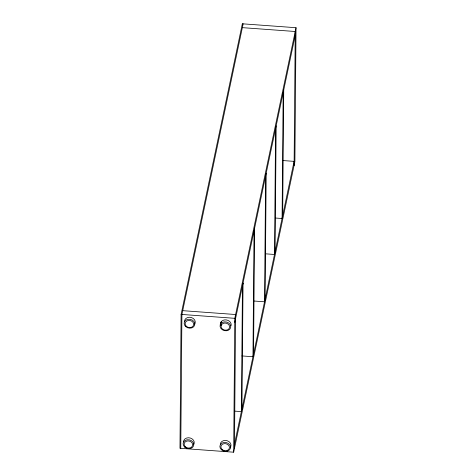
<?xml version="1.0" encoding="UTF-8"?>
<svg xmlns="http://www.w3.org/2000/svg" width="476" height="476" viewBox="0 0 476 476"><rect width="100%" height="100%" fill="white"/><g stroke="black" fill="none" stroke-linecap="round" stroke-linejoin="round"><path stroke-width="0.71" d="M233.662 452.2L234.799 318.325L296.036 27.715L242.344 23.8L181.106 314.392L179.964 448.279L233.662 452.2L294.894 161.602L296.036 27.715M180.767 448.338L181.909 314.452L243.147 23.86M242.326 25.282L242.344 23.8M254.035 230.878L252.964 356.732L234.442 444.394L234.46 448.416L235.596 314.523L182.707 310.667M241.903 355.929L252.917 356.726L253.541 354.007L254.612 228.153M265.62 175.936L264.543 301.79L265.12 299.065L266.191 173.21M275.586 128.627L274.515 254.481L275.092 251.756L276.163 125.902M283.16 92.665L282.089 218.52L282.667 215.795L283.738 89.94M234.769 322.341L295.203 35.516M221.191 321.782L220.781 323.745A5.409 4.433 11.9 0 1 229.831 324.079A5.409 4.433 11.9 0 1 226.302 330.778A5.409 4.433 11.9 0 1 220.233 324.787L221.191 321.782A5.409 4.433 11.9 0 1 227.915 320.378A5.409 4.433 11.9 0 1 230.997 325.882M221.215 325.4L221.649 324.567A4.314 3.54 11.9 0 1 228.873 324.834A4.314 3.54 11.9 0 1 226.058 330.183A4.314 3.54 11.9 0 1 221.215 325.4L220.233 324.787M234.799 318.325L181.106 314.392M294.132 161.37L283.077 160.561M242.349 27.644L295.239 31.499L294.103 165.386L294.085 161.364L253.541 354.007M275.437 218.032L282.042 218.514M265.656 253.833L274.468 254.476M254.22 301.04L264.495 301.79M234.745 411.127L241.35 411.609M220.781 323.745L221.649 324.567M183.51 441.841A5.409 4.433 11.9 0 1 190.305 438.021A5.409 4.433 11.9 0 1 193.512 444.804M184.533 321.342A5.409 4.433 11.9 0 1 191.334 317.522A5.409 4.433 11.9 0 1 194.535 324.305M220.626 325.126A5.409 4.433 11.9 0 1 220.65 322.817M220.281 444.519A5.409 4.433 11.9 0 1 227.076 440.705A5.409 4.433 11.9 0 1 230.277 447.482M242.457 285.755L241.386 411.609L241.957 408.884L243.046 283.03L242.474 285.755M184.64 447.077A5.409 4.433 11.9 0 0 193.643 445.732A5.409 4.433 11.9 0 0 187.11 439.788A5.409 4.433 11.9 0 0 184.64 447.077M186.372 326.304A4.314 3.54 11.9 0 0 193.559 325.227A4.314 3.54 11.9 0 0 188.347 320.479A4.314 3.54 11.9 0 0 186.372 326.304M185.67 326.578A5.409 4.433 11.9 0 0 194.666 325.233A5.409 4.433 11.9 0 0 188.139 319.289A5.409 4.433 11.9 0 0 185.67 326.578M185.348 446.803A4.314 3.54 11.9 0 0 192.53 445.726A4.314 3.54 11.9 0 0 187.318 440.978A4.314 3.54 11.9 0 0 185.348 446.803M221.411 449.76A5.409 4.433 11.9 0 0 230.408 448.416A5.409 4.433 11.9 0 0 223.881 442.466A5.409 4.433 11.9 0 0 221.411 449.76M222.119 449.481A4.314 3.54 11.9 0 0 229.301 448.404A4.314 3.54 11.9 0 0 224.089 443.662A4.314 3.54 11.9 0 0 222.119 449.481"/></g></svg>
